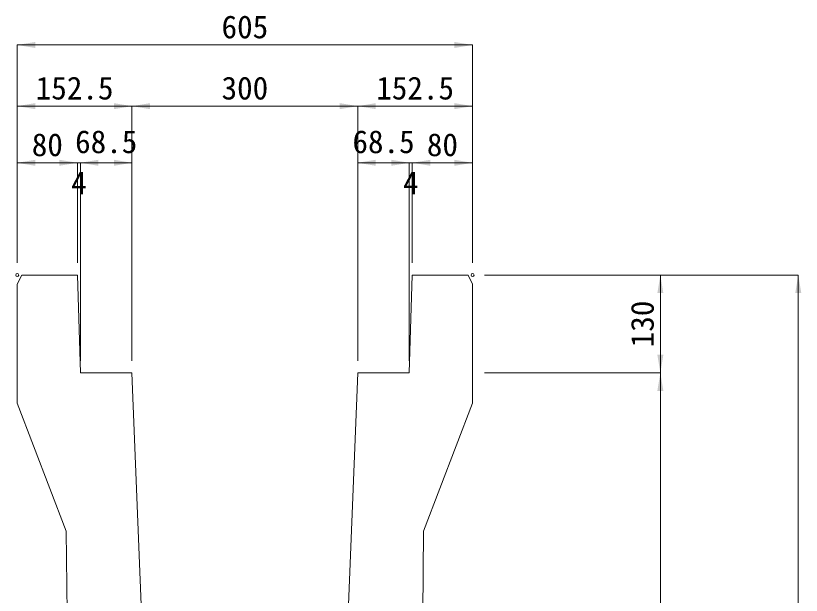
# Model space of a CAD drawing. Units: millimetres at full size; some dimension numbers follow another scale. Extents: x 190759 to 276146, y -52712 to -16236.
# Drawn here: x 254720 to 255763, y -29776 to -29006 of the extents above; entities that cross this region are included whole.
import ezdxf
from ezdxf.enums import TextEntityAlignment as Align

# ---------------------------------------------------------------- set-up
doc = ezdxf.new("R2010")
doc.units = ezdxf.units.MM
doc.header["$LTSCALE"] = 18
for name, color, linetype, lineweight in [('寸法線', 7, 'Continuous', 9), ('本体', 2, 'Continuous', 13), ('補助線', 8, 'Continuous', 13)]:
    doc.layers.add(name, color=color, linetype=linetype, lineweight=lineweight)
doc.styles.add('ＭＳ ゴシック', font='')
doc.styles.get('ＭＳ ゴシック').set_extended_font_data('MS Gothic')

# ---------------------------------------------------------------- blocks, each defined once
blk = doc.blocks.new('filled_arrow')
at = {"color": 0, "linetype": 'Continuous', "lineweight": -2}
blk.add_solid([(7.5, 1.25), (0, 0), (7.5, -1.25)], dxfattribs=at)

msp = doc.modelspace()

# ---------------------------------------------------------------- linework, layer by layer
at = {"layer": '寸法線'}
for p, q in [((254721.58, -29044.87), (255326.58, -29044.87)), ((254721.58, -29334.38), (254721.58, -29044.87)), ((255326.58, -29334.38), (255326.58, -29044.87)), ((254721.58, -29126.13), (254874.08, -29126.13)), ((254721.58, -29334.38), (254721.58, -29126.13)), ((254874.08, -29126.13), (255174.08, -29126.13)), ((254874.08, -29464.38), (254874.08, -29126.13)), ((254874.08, -29464.38), (254874.08, -29126.13)), ((255174.08, -29464.38), (255174.08, -29126.13)), ((255174.08, -29126.13), (255326.58, -29126.13)), ((255174.08, -29464.38), (255174.08, -29126.13)), ((255326.58, -29334.38), (255326.58, -29126.13)), ((254721.58, -29201.35), (254801.58, -29201.35)), ((254721.58, -29334.38), (254721.58, -29201.35)), ((254753.58, -29201.35), (254853.58, -29201.35)), ((254801.58, -29334.38), (254801.58, -29201.35)), ((254801.58, -29334.38), (254801.58, -29201.35)), ((254805.58, -29464.38), (254805.58, -29201.35)), ((254805.58, -29201.35), (254874.08, -29201.35)), ((254805.58, -29464.38), (254805.58, -29201.35)), ((254874.08, -29464.38), (254874.08, -29201.35)), ((255174.08, -29201.35), (255242.58, -29201.35)), ((255174.08, -29464.38), (255174.08, -29201.35)), ((255194.58, -29201.35), (255294.58, -29201.35)), ((255242.58, -29464.38), (255242.58, -29201.35)), ((255242.58, -29464.38), (255242.58, -29201.35)), ((255246.58, -29334.38), (255246.58, -29201.35)), ((255246.58, -29201.35), (255326.58, -29201.35)), ((255246.58, -29334.38), (255246.58, -29201.35)), ((255326.58, -29334.38), (255326.58, -29201.35)), ((255342.58, -29350.38), (255576.16, -29350.38)), ((255342.58, -29350.38), (255759.42, -29350.38)), ((255576.16, -29480.38), (255576.16, -29350.38)), ((255759.42, -30290.38), (255759.42, -29350.38)), ((255342.58, -29480.38), (255576.16, -29480.38)), ((255342.58, -29480.38), (255576.16, -29480.38)), ((255576.16, -30180.38), (255576.16, -29480.38))]:
    msp.add_line(p, q, dxfattribs=at)
at = {"layer": '本体'}
for p, q in [((254721.58, -29362.38), (254727.58, -29350.38)), ((254727.58, -29350.38), (254801.58, -29350.38)), ((254801.58, -29350.38), (254805.58, -29480.38)), ((255246.58, -29350.38), (255242.58, -29480.38)), ((255320.58, -29350.38), (255246.58, -29350.38)), ((255326.58, -29362.38), (255320.58, -29350.38)), ((254721.58, -29362.38), (254721.58, -29520.38)), ((255326.58, -29362.38), (255326.58, -29520.38)), ((254805.58, -29480.38), (254874.08, -29480.38)), ((254900.16, -30132.38), (254874.08, -29480.38)), ((255148, -30132.38), (255174.08, -29480.38)), ((255242.58, -29480.38), (255174.08, -29480.38)), ((254721.58, -29520.38), (254786.58, -29690.38)), ((255326.58, -29520.38), (255261.58, -29690.38)), ((254786.58, -29690.38), (254793.04, -30265.33)), ((255261.58, -29690.38), (255255.13, -30265.33))]:
    msp.add_line(p, q, dxfattribs=at)
at = {"layer": '補助線'}
for centre in [(254721.58, -29350.38), (255326.58, -29350.38)]:
    msp.add_circle(centre, 2, dxfattribs=at)

# ---------------------------------------------------------------- block references
at = {"layer": '寸法線', "xscale": 3.2, "yscale": 3.2}
for p in [(254721.58, -29044.87), (254721.58, -29126.13), (254874.08, -29126.13), (255174.08, -29126.13), (254721.58, -29201.35), (254805.58, -29201.35), (254805.58, -29201.35), (255174.08, -29201.35), (255246.58, -29201.35), (255246.58, -29201.35)]:
    msp.add_blockref('filled_arrow', p, dxfattribs=at)
for p, rotation in [((255326.58, -29044.87), 180), ((254874.08, -29126.13), 180), ((255174.08, -29126.13), 180), ((255326.58, -29126.13), 180), ((254801.58, -29201.35), 180), ((254801.58, -29201.35), 180), ((254874.08, -29201.35), 180), ((255242.58, -29201.35), 180), ((255242.58, -29201.35), 180), ((255326.58, -29201.35), 180), ((255576.16, -29350.38), 270), ((255759.42, -29350.38), 270), ((255576.16, -29480.38), 90), ((255576.16, -29480.38), 270)]:
    msp.add_blockref('filled_arrow', p, dxfattribs=dict(at, rotation=rotation))

# ---------------------------------------------------------------- texts
at = {"layer": '寸法線', "style": 'ＭＳ ゴシック'}
for s, p in [('605', (255024.08, -29020.87)), ('152.5', (254797.83, -29102.13)), ('300', (255024.08, -29102.13)), ('152.5', (255250.33, -29102.13)), ('80', (254761.58, -29177.35)), ('68.5', (254839.83, -29173.35)), ('68.5', (255208.33, -29173.35)), ('80', (255286.58, -29177.35)), ('4', (254803.58, -29228.11)), ('4', (255244.58, -29227.87))]:
    msp.add_text(s, height=30.38, dxfattribs=at).set_placement(p, align=Align.MIDDLE_CENTER)
msp.add_text('130', height=30.38, rotation=90, dxfattribs=at).set_placement((255552.16, -29415.38), align=Align.MIDDLE_CENTER)

doc.saveas('drawing.dxf')
